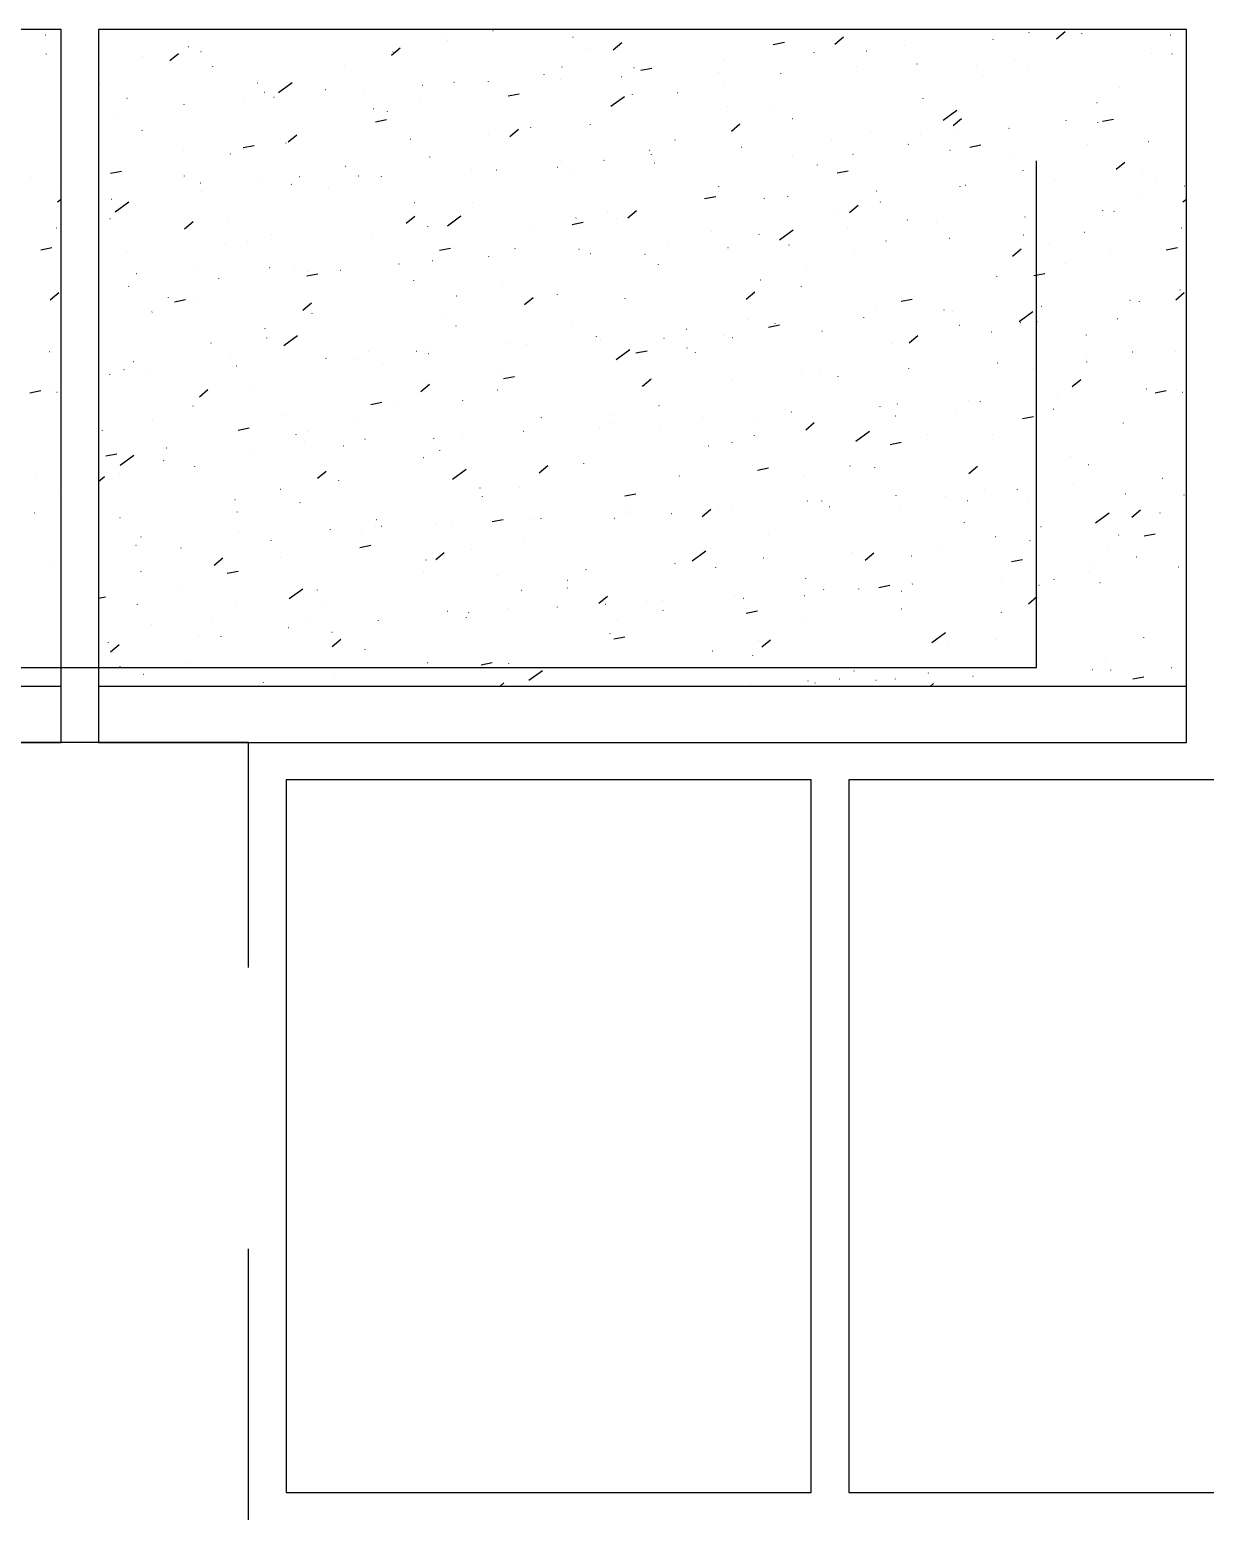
# Model space of a CAD drawing. Extents: x 0 to 119, y 0 to 84.
# Drawn here: x 70.618 to 71.872, y 71.152 to 72.732 of the extents above; entities that cross this region are included whole.
import ezdxf

# ---------------------------------------------------------------- set-up
doc = ezdxf.new("R2010")
doc.units = 0
doc.header["$MEASUREMENT"] = 0
doc.linetypes.add('ESTILO_TQS_0001', pattern=[1, 0.7, -0.3])
for name, color, linetype in [('1', 3, 'CONTINUOUS'), ('4', 5, 'CONTINUOUS'), ('9', 8, 'CONTINUOUS')]:
    doc.layers.add(name, color=color, linetype=linetype)

msp = doc.modelspace()

# ---------------------------------------------------------------- linework, layer by layer
at = {"layer": '1', "color": 3, "linetype": 'ESTILO_TQS_0001'}
msp.add_lwpolyline([(67.89179, 68.732318), (70.85179, 68.732318), (70.85179, 71.972318), (67.89179, 71.972318), (67.89179, 68.732318)], dxfattribs=at)
at = {"layer": '4', "color": 5, "linetype": 'Continuous'}
for p, q in [((71.69197, 72.052318), (71.69197, 72.592318)), ((67.25197, 72.052318), (71.69197, 72.052318))]:
    msp.add_line(p, q, dxfattribs=at)
at = {"layer": '9', "color": 8, "linetype": 'Continuous'}
for p, q in [((71.112296, 72.731258), (71.112492, 72.731301)), ((71.684091, 72.729372), (71.684117, 72.72957)), ((71.713211, 72.722564), (71.722404, 72.730278)), ((71.740086, 72.728001), (71.740207, 72.72816)), ((70.634968, 72.726889), (70.635163, 72.726932)), ((70.69197, 72.726929), (70.69197, 72.726929)), ((70.78777, 72.714172), (70.787965, 72.714215)), ((71.004285, 72.705141), (71.013478, 72.712854)), ((71.062197, 72.725593), (71.062223, 72.725791)), ((71.063482, 72.720436), (71.063677, 72.720479)), ((71.197672, 72.724246), (71.197793, 72.724405)), ((71.215764, 72.712052), (71.21579, 72.712251)), ((71.240594, 72.710949), (71.249786, 72.718662)), ((71.411324, 72.71655), (71.423104, 72.71884)), ((71.47581, 72.720643), (71.475836, 72.720841)), ((71.476903, 72.716756), (71.486095, 72.72447)), ((71.550844, 72.715754), (71.550965, 72.715912)), ((71.645465, 72.721877), (71.645586, 72.722036)), ((71.834968, 72.726889), (71.835163, 72.726932)), ((70.636399, 72.706274), (70.636425, 72.706472)), ((70.738955, 72.70335), (70.73915, 72.703394)), ((70.767976, 72.699333), (70.777169, 72.707046)), ((70.801089, 72.708932), (70.801115, 72.70913)), ((71.005714, 72.70846), (71.005836, 72.708619)), ((71.358886, 72.699968), (71.359008, 72.700126)), ((71.454713, 72.707662), (71.454834, 72.707821)), ((71.510441, 72.709803), (71.510637, 72.709847)), ((71.564501, 72.696002), (71.564701, 72.696011)), ((71.668002, 72.700521), (71.668202, 72.70053)), ((71.814862, 72.706934), (71.815062, 72.706942)), ((71.836399, 72.706274), (71.836425, 72.706472)), ((70.69197, 72.692934), (70.69197, 72.692934)), ((70.69197, 72.692934), (70.69197, 72.692934)), ((70.69197, 72.692934), (70.69197, 72.692934)), ((70.813757, 72.692674), (70.813879, 72.692833)), ((70.954459, 72.693904), (70.954486, 72.694103)), ((71.166929, 72.684182), (71.167051, 72.68434)), ((71.185915, 72.692718), (71.18611, 72.692761)), ((71.249201, 72.682236), (71.249401, 72.682245)), ((71.262756, 72.691876), (71.262877, 72.692035)), ((71.26997, 72.689074), (71.281749, 72.691363)), ((71.352703, 72.686755), (71.352903, 72.686764)), ((71.419367, 72.685248), (71.419393, 72.685446)), ((71.499563, 72.693167), (71.499763, 72.693176)), ((71.627648, 72.693976), (71.627674, 72.694174)), ((71.633851, 72.682302), (71.634046, 72.682346)), ((71.682666, 72.693124), (71.682861, 72.693168)), ((70.69197, 72.666753), (70.69197, 72.666753)), ((70.692881, 72.673674), (70.692907, 72.673872)), ((70.861388, 72.675633), (70.861583, 72.675676)), ((70.868964, 72.665635), (70.869163, 72.665643)), ((70.883848, 72.665442), (70.898377, 72.676069)), ((70.933902, 72.66847), (70.934101, 72.668479)), ((70.974972, 72.668396), (70.975094, 72.668554)), ((71.037403, 72.672989), (71.037603, 72.672998)), ((71.070798, 72.67609), (71.07092, 72.676249)), ((71.107556, 72.676795), (71.107582, 72.676993)), ((71.184263, 72.679401), (71.184463, 72.67941)), ((71.309324, 72.665217), (71.30952, 72.66526)), ((71.358139, 72.676039), (71.358335, 72.676082)), ((71.779956, 72.670878), (71.779982, 72.671077)), ((70.69197, 72.657907), (70.69197, 72.657907)), ((70.69197, 72.657907), (70.69197, 72.657907)), ((70.69197, 72.651147), (70.69197, 72.651147)), ((70.69197, 72.651147), (70.69197, 72.651147)), ((70.722103, 72.659223), (70.722303, 72.659231)), ((70.783015, 72.65261), (70.783136, 72.652768)), ((70.846447, 72.660134), (70.846474, 72.660332)), ((70.878841, 72.660304), (70.878963, 72.660463)), ((71.033613, 72.658953), (71.033808, 72.658997)), ((71.128615, 72.661597), (71.140395, 72.663887)), ((71.238106, 72.650545), (71.252634, 72.661172)), ((71.261122, 72.663254), (71.261148, 72.663453)), ((71.362924, 72.649852), (71.36295, 72.65005)), ((71.571205, 72.658581), (71.571231, 72.658779)), ((71.756284, 72.654585), (71.75648, 72.654628)), ((70.651772, 72.639176), (70.651893, 72.639334)), ((70.69197, 72.638073), (70.69197, 72.638073)), ((70.69197, 72.635556), (70.69197, 72.635556)), ((70.709086, 72.641868), (70.709281, 72.641911)), ((70.984798, 72.648131), (70.984993, 72.648175)), ((70.987261, 72.634121), (70.999041, 72.63641)), ((70.999818, 72.645106), (70.999844, 72.645305)), ((71.408203, 72.64705), (71.408325, 72.647209)), ((71.431758, 72.637499), (71.431953, 72.637543)), ((71.592363, 72.635648), (71.606891, 72.646275)), ((71.602901, 72.630003), (71.612094, 72.637716)), ((71.723513, 72.635483), (71.723539, 72.635681)), ((71.757151, 72.633052), (71.757272, 72.633211)), ((71.762174, 72.634541), (71.773954, 72.636831)), ((71.851772, 72.639176), (71.851893, 72.639334)), ((70.73824, 72.624876), (70.738266, 72.625074)), ((70.893975, 72.612579), (70.903167, 72.620293)), ((71.107231, 72.620414), (71.107426, 72.620457)), ((71.130283, 72.618387), (71.139476, 72.626101)), ((71.152915, 72.627997), (71.152941, 72.628195)), ((71.216246, 72.631264), (71.216368, 72.631423)), ((71.366592, 72.624195), (71.375785, 72.631908)), ((71.514762, 72.623185), (71.514788, 72.623383)), ((71.567908, 72.620804), (71.56803, 72.620963)), ((71.603982, 72.62082), (71.604178, 72.620863)), ((71.662529, 72.626928), (71.662651, 72.627087)), ((70.782705, 72.603328), (70.7829, 72.603372)), ((70.845907, 72.606644), (70.857686, 72.608934)), ((70.891806, 72.611336), (70.891832, 72.611534)), ((71.024289, 72.615478), (71.024411, 72.615637)), ((71.279456, 72.603735), (71.279651, 72.603778)), ((71.306481, 72.614457), (71.306507, 72.614655)), ((71.377461, 72.606986), (71.377583, 72.607144)), ((71.473287, 72.61468), (71.473409, 72.614839)), ((71.555167, 72.609998), (71.555363, 72.610041)), ((71.599684, 72.60389), (71.599884, 72.603898)), ((71.62082, 72.607065), (71.6326, 72.609355)), ((71.746544, 72.610302), (71.746744, 72.61031)), ((71.811483, 72.613137), (71.811682, 72.613146)), ((70.832332, 72.599692), (70.832453, 72.599851)), ((70.954929, 72.586649), (70.955124, 72.586693)), ((71.045177, 72.596308), (71.045203, 72.596507)), ((71.180883, 72.585604), (71.181083, 72.585613)), ((71.185504, 72.5912), (71.185625, 72.591358)), ((71.230641, 72.592913), (71.230836, 72.592956)), ((71.28133, 72.598894), (71.281452, 72.599053)), ((71.284385, 72.590123), (71.284585, 72.590132)), ((71.431245, 72.596535), (71.431445, 72.596544)), ((71.458319, 72.58779), (71.458345, 72.587988)), ((71.496183, 72.599371), (71.496383, 72.599379)), ((71.66707, 72.600087), (71.667096, 72.600286)), ((71.776768, 72.583415), (71.78596, 72.591129)), ((70.619104, 72.574907), (70.61913, 72.575106)), ((70.69197, 72.583213), (70.69197, 72.583213)), ((70.69197, 72.583213), (70.69197, 72.583213)), ((70.69197, 72.576722), (70.69197, 72.576722)), ((70.704552, 72.579168), (70.716332, 72.581457)), ((70.783598, 72.576078), (70.783624, 72.576276)), ((70.865584, 72.571838), (70.865783, 72.571847)), ((70.906114, 72.575827), (70.906309, 72.575871)), ((70.969085, 72.576357), (70.969285, 72.576366)), ((70.993546, 72.575414), (70.993668, 72.575573)), ((71.089373, 72.583108), (71.089495, 72.583267)), ((71.115945, 72.582769), (71.116145, 72.582778)), ((71.198273, 72.579199), (71.198299, 72.579397)), ((71.479466, 72.579589), (71.491245, 72.581878)), ((71.677601, 72.582281), (71.677796, 72.582324)), ((71.710641, 72.57244), (71.710763, 72.572598)), ((71.805262, 72.578563), (71.805384, 72.578722)), ((71.819104, 72.574907), (71.81913, 72.575106)), ((70.649825, 72.565601), (70.650021, 72.565645)), ((70.69197, 72.564258), (70.69197, 72.564258)), ((70.69197, 72.564258), (70.69197, 72.564258)), ((70.69197, 72.564258), (70.69197, 72.564258)), ((70.800646, 72.569003), (70.800845, 72.569011)), ((70.801589, 72.559628), (70.801711, 72.559787)), ((70.897416, 72.567323), (70.897537, 72.567481)), ((70.937165, 72.562538), (70.937191, 72.562736)), ((71.338111, 72.552112), (71.349891, 72.554402)), ((71.353074, 72.565195), (71.353269, 72.565238)), ((71.426778, 72.554068), (71.4269, 72.554227)), ((71.521399, 72.560192), (71.521521, 72.560351)), ((71.610627, 72.564692), (71.610654, 72.56489)), ((71.61602, 72.566316), (71.616142, 72.566475)), ((71.80101, 72.554779), (71.801206, 72.554823)), ((71.849825, 72.565601), (71.850021, 72.565645)), ((70.647934, 72.548566), (70.65197, 72.551518)), ((70.705458, 72.551537), (70.70558, 72.551695)), ((70.70951, 72.537919), (70.724038, 72.548546)), ((71.028548, 72.54811), (71.028743, 72.548153)), ((71.090535, 72.54751), (71.090561, 72.547709)), ((71.234821, 72.538282), (71.234942, 72.538441)), ((71.256282, 72.531634), (71.265474, 72.539347)), ((71.401876, 72.552394), (71.401902, 72.552592)), ((71.492591, 72.537441), (71.501783, 72.545155)), ((71.525299, 72.548516), (71.525494, 72.548559)), ((71.762661, 72.539512), (71.762688, 72.53971)), ((71.77452, 72.538499), (71.774641, 72.538658)), ((71.847934, 72.548566), (71.85197, 72.551518)), ((70.69197, 72.533958), (70.69197, 72.533958)), ((70.69197, 72.528353), (70.69197, 72.528353)), ((70.69197, 72.528353), (70.69197, 72.528353)), ((70.69197, 72.525089), (70.69197, 72.525089)), ((70.704021, 72.531024), (70.704216, 72.531068)), ((70.783664, 72.520018), (70.792857, 72.527731)), ((70.828957, 72.52728), (70.828983, 72.527478)), ((71.019973, 72.525826), (71.029166, 72.533539)), ((71.042864, 72.522496), (71.042985, 72.522655)), ((71.063767, 72.523022), (71.078295, 72.533649)), ((71.196757, 72.524636), (71.208537, 72.526925)), ((71.200772, 72.531431), (71.200967, 72.531474)), ((71.243632, 72.530401), (71.243658, 72.530599)), ((71.476484, 72.537694), (71.476679, 72.537737)), ((71.554185, 72.529296), (71.554211, 72.529494)), ((71.585278, 72.526252), (71.585399, 72.52641)), ((71.679899, 72.532375), (71.68002, 72.532534)), ((70.646666, 72.521024), (70.646866, 72.521033)), ((70.850906, 72.50671), (70.851028, 72.506869)), ((70.876245, 72.514345), (70.876441, 72.514388)), ((70.982523, 72.51374), (70.982549, 72.513938)), ((71.151957, 72.520609), (71.152152, 72.520652)), ((71.345433, 72.516998), (71.34546, 72.517197)), ((71.396035, 72.514004), (71.396157, 72.514163)), ((71.418024, 72.508126), (71.432552, 72.518752)), ((71.490657, 72.520128), (71.490778, 72.520286)), ((71.531366, 72.507258), (71.531566, 72.507266)), ((71.598917, 72.509976), (71.599112, 72.51002)), ((71.678226, 72.51367), (71.678426, 72.513678)), ((71.743165, 72.516505), (71.743364, 72.516514)), ((71.846666, 72.521024), (71.846866, 72.521033)), ((70.630316, 72.49758), (70.642096, 72.49987)), ((70.721219, 72.495592), (70.721245, 72.49579)), ((70.827431, 72.503523), (70.827626, 72.503566)), ((71.055403, 72.497159), (71.067182, 72.499449)), ((71.135894, 72.498712), (71.13592, 72.498911)), ((71.204078, 72.498218), (71.2042, 72.498377)), ((71.216067, 72.493491), (71.216267, 72.4935)), ((71.274391, 72.492891), (71.274586, 72.492934)), ((71.299905, 72.505913), (71.300026, 72.506071)), ((71.362927, 72.499903), (71.363127, 72.499912)), ((71.427865, 72.502739), (71.428065, 72.502747)), ((71.497742, 72.493901), (71.497768, 72.494099)), ((71.666457, 72.490854), (71.67565, 72.498567)), ((71.706219, 72.504116), (71.706245, 72.504315)), ((71.771142, 72.493297), (71.771337, 72.493341)), ((71.830316, 72.49758), (71.842096, 72.49987)), ((70.797266, 72.475206), (70.797465, 72.475215)), ((70.874316, 72.478482), (70.874342, 72.47868)), ((70.900767, 72.479725), (70.900967, 72.479734)), ((70.949864, 72.475806), (70.950059, 72.475849)), ((71.012121, 72.482432), (71.012243, 72.482591)), ((71.047627, 72.486137), (71.047827, 72.486146)), ((71.107947, 72.490127), (71.108069, 72.490285)), ((71.112565, 72.488972), (71.112765, 72.488981)), ((71.288991, 72.481603), (71.289017, 72.481801)), ((71.446615, 72.476212), (71.44681, 72.476255)), ((71.722327, 72.482475), (71.722522, 72.482519)), ((70.69197, 72.473492), (70.69197, 72.473492)), ((70.69197, 72.473492), (70.69197, 72.473492)), ((70.69197, 72.473492), (70.69197, 72.473492)), ((70.69197, 72.470609), (70.69197, 72.470609)), ((70.69197, 72.470609), (70.69197, 72.470609)), ((70.69197, 72.470609), (70.69197, 72.470609)), ((70.732328, 72.472371), (70.732527, 72.472379)), ((70.820164, 72.466646), (70.820286, 72.466805)), ((70.914048, 72.469683), (70.925828, 72.471972)), ((70.91599, 72.474341), (70.916112, 72.474499)), ((71.027882, 72.464942), (71.027908, 72.46514)), ((71.122088, 72.459126), (71.122284, 72.45917)), ((71.3978, 72.46539), (71.397995, 72.465433)), ((71.649776, 72.468721), (71.649802, 72.468919)), ((71.688962, 72.470103), (71.700741, 72.472393)), ((70.640324, 72.444266), (70.649517, 72.45198)), ((70.64476, 72.454758), (70.644955, 72.454801)), ((70.69197, 72.443077), (70.69197, 72.443077)), ((70.724033, 72.458555), (70.724155, 72.458713)), ((70.766578, 72.446794), (70.766604, 72.446992)), ((70.772694, 72.442206), (70.784474, 72.444496)), ((71.073274, 72.448304), (71.073469, 72.448348)), ((71.145971, 72.439072), (71.155164, 72.446786)), ((71.181253, 72.449914), (71.181279, 72.450113)), ((71.253395, 72.4453), (71.253517, 72.445459)), ((71.38228, 72.44488), (71.391473, 72.452593)), ((71.441299, 72.458505), (71.441325, 72.458703)), ((71.547607, 72.442627), (71.559387, 72.444917)), ((71.791585, 72.44355), (71.791706, 72.443708)), ((71.840324, 72.444266), (71.849517, 72.45198)), ((71.84476, 72.454758), (71.844955, 72.454801)), ((70.748747, 72.431219), (70.748942, 72.431262)), ((70.797562, 72.442041), (70.797757, 72.442084)), ((70.909663, 72.433264), (70.918855, 72.440978)), ((70.919674, 72.429684), (70.9197, 72.429882)), ((71.061438, 72.429514), (71.06156, 72.429673)), ((71.520234, 72.437672), (71.520429, 72.437716)), ((71.593333, 72.433325), (71.593359, 72.433524)), ((71.602342, 72.431302), (71.602464, 72.431461)), ((71.673596, 72.421043), (71.688124, 72.43167)), ((71.696964, 72.437426), (71.697085, 72.437585)), ((71.801614, 72.442054), (71.80164, 72.442252)), ((70.69197, 72.426515), (70.69197, 72.426515)), ((70.69197, 72.418632), (70.69197, 72.418632)), ((70.69197, 72.418632), (70.69197, 72.418632)), ((70.69197, 72.418632), (70.69197, 72.418632)), ((70.69197, 72.416769), (70.69197, 72.416769)), ((70.869481, 72.413728), (70.869603, 72.413887)), ((71.073241, 72.416144), (71.073267, 72.416342)), ((71.195707, 72.420587), (71.195902, 72.42063)), ((71.318479, 72.412931), (71.318601, 72.413089)), ((71.384856, 72.42311), (71.384882, 72.423308)), ((71.406253, 72.41515), (71.418033, 72.41744)), ((71.4131, 72.419054), (71.413222, 72.419213)), ((71.507721, 72.425178), (71.507843, 72.425337)), ((71.609908, 72.417038), (71.610108, 72.417046)), ((71.674847, 72.419873), (71.675046, 72.419882)), ((71.692458, 72.420993), (71.692653, 72.421036)), ((71.778348, 72.424392), (71.778548, 72.424401)), ((70.811936, 72.397996), (70.811962, 72.398194)), ((70.87118, 72.403501), (70.871376, 72.403545)), ((70.889428, 72.3955), (70.903957, 72.406126)), ((71.126522, 72.397145), (71.126644, 72.397303)), ((71.147749, 72.396859), (71.147949, 72.396868)), ((71.222653, 72.405236), (71.222775, 72.405395)), ((71.226611, 72.401116), (71.226637, 72.401315)), ((71.294609, 72.403271), (71.294809, 72.40328)), ((71.359547, 72.406107), (71.359747, 72.406115)), ((71.367931, 72.403908), (71.368127, 72.403951)), ((71.463048, 72.410626), (71.463248, 72.410634)), ((71.53689, 72.39793), (71.536916, 72.398128)), ((71.556147, 72.398292), (71.565339, 72.406006)), ((71.643643, 72.410171), (71.643838, 72.410214)), ((71.745171, 72.406658), (71.745197, 72.406857)), ((70.639696, 72.389061), (70.639818, 72.38922)), ((70.832449, 72.383093), (70.832649, 72.383102)), ((70.934565, 72.381359), (70.934687, 72.381517)), ((70.965033, 72.380886), (70.965059, 72.381085)), ((70.979309, 72.389505), (70.979509, 72.389514)), ((71.030696, 72.38945), (71.030817, 72.389609)), ((71.043405, 72.386822), (71.0436, 72.386866)), ((71.044247, 72.39234), (71.044447, 72.392349)), ((71.243686, 72.380603), (71.258214, 72.39123)), ((71.264899, 72.387674), (71.276678, 72.389964)), ((71.319117, 72.393086), (71.319312, 72.393129)), ((71.328413, 72.387714), (71.328439, 72.387912)), ((71.745075, 72.382938), (71.745197, 72.383096)), ((71.794327, 72.388716), (71.794522, 72.38876)), ((71.839696, 72.389061), (71.839818, 72.38922)), ((70.69197, 72.37696), (70.69197, 72.37696)), ((70.703924, 72.364225), (70.70395, 72.364423)), ((70.718878, 72.369737), (70.719073, 72.36978)), ((70.728948, 72.378574), (70.729148, 72.378583)), ((70.742608, 72.365573), (70.742729, 72.365731)), ((70.838738, 72.373664), (70.83886, 72.373823)), ((70.99459, 72.376), (70.994785, 72.376044)), ((71.118599, 72.367346), (71.118625, 72.367544)), ((71.44155, 72.365368), (71.441745, 72.365411)), ((71.461212, 72.364566), (71.461334, 72.364725)), ((71.555833, 72.37069), (71.555955, 72.370849)), ((71.650454, 72.376814), (71.650576, 72.376972)), ((71.688728, 72.371263), (71.688754, 72.371461)), ((71.745512, 72.377894), (71.745707, 72.377938)), ((70.641036, 72.348165), (70.641062, 72.348363)), ((70.69197, 72.363771), (70.69197, 72.363771)), ((70.799352, 72.340703), (70.808545, 72.348416)), ((70.857295, 72.349198), (70.857321, 72.349396)), ((71.035661, 72.346511), (71.044854, 72.354224)), ((71.117023, 72.348283), (71.117219, 72.348326)), ((71.123545, 72.360197), (71.135324, 72.362487)), ((71.27197, 72.352318), (71.281162, 72.360032)), ((71.27197, 72.352318), (71.271996, 72.352517)), ((71.27197, 72.352318), (71.272092, 72.352477)), ((71.366591, 72.358442), (71.366713, 72.358601)), ((71.480447, 72.362534), (71.480473, 72.362732)), ((71.730014, 72.351705), (71.739206, 72.359419)), ((71.808954, 72.348997), (71.809076, 72.349156)), ((71.841036, 72.348165), (71.841062, 72.348363)), ((70.618443, 72.345065), (70.630222, 72.347355)), ((70.64738, 72.345618), (70.647576, 72.345661)), ((70.98219, 72.332721), (70.99397, 72.335011)), ((71.080013, 72.336533), (71.080134, 72.336691)), ((71.543419, 72.333091), (71.543614, 72.333135)), ((71.619712, 72.336749), (71.619833, 72.336908)), ((71.632285, 72.335867), (71.632311, 72.336065)), ((71.714333, 72.342873), (71.714455, 72.343032)), ((71.818443, 72.345065), (71.830222, 72.347355)), ((71.84738, 72.345618), (71.847576, 72.345661)), ((70.792497, 72.331197), (70.792692, 72.331241)), ((70.888055, 72.320747), (70.888177, 72.320905)), ((71.010391, 72.332088), (71.010418, 72.332287)), ((71.163958, 72.318548), (71.163984, 72.318746)), ((71.240433, 72.320782), (71.240628, 72.320825)), ((71.289248, 72.331604), (71.289443, 72.331647)), ((71.335849, 72.318378), (71.33597, 72.318537)), ((71.424004, 72.327139), (71.42403, 72.327337)), ((71.43047, 72.324502), (71.430591, 72.32466)), ((71.525091, 72.330626), (71.525212, 72.330784)), ((71.54159, 72.320406), (71.54179, 72.320414)), ((71.606529, 72.323241), (71.606728, 72.32325)), ((71.677089, 72.317588), (71.688868, 72.319878)), ((71.71003, 72.32776), (71.71023, 72.327769)), ((70.69197, 72.308911), (70.69197, 72.308911)), ((70.69197, 72.308911), (70.69197, 72.308911)), ((70.696098, 72.304961), (70.69622, 72.305119)), ((70.749283, 72.315427), (70.749309, 72.315626)), ((70.840836, 72.305244), (70.852615, 72.307534)), ((70.915906, 72.303696), (70.916102, 72.303739)), ((70.964721, 72.314518), (70.964916, 72.314561)), ((71.145097, 72.304163), (71.145218, 72.304321)), ((71.226291, 72.306639), (71.226491, 72.306648)), ((71.241227, 72.312254), (71.241349, 72.312413)), ((71.291229, 72.309475), (71.291429, 72.309483)), ((71.39473, 72.313994), (71.39493, 72.314002)), ((71.445837, 72.305731), (71.455029, 72.313445)), ((71.499257, 72.293521), (71.513785, 72.304147)), ((71.645287, 72.300815), (71.645482, 72.300858)), ((71.784593, 72.312769), (71.784619, 72.312968)), ((70.69197, 72.29958), (70.69197, 72.29958)), ((70.69197, 72.29958), (70.69197, 72.29958)), ((70.69197, 72.29958), (70.69197, 72.29958)), ((70.764131, 72.286461), (70.764331, 72.28647)), ((70.902654, 72.3004), (70.90268, 72.300598)), ((70.910991, 72.292873), (70.911191, 72.292882)), ((70.953139, 72.288377), (70.953261, 72.288536)), ((70.975929, 72.295708), (70.976129, 72.295717)), ((71.04927, 72.296468), (71.049392, 72.296627)), ((71.079431, 72.300227), (71.079631, 72.300236)), ((71.342302, 72.288505), (71.342497, 72.288548)), ((71.367561, 72.291743), (71.367587, 72.291941)), ((71.391116, 72.299327), (71.391312, 72.29937)), ((71.535734, 72.290112), (71.547514, 72.292402)), ((71.575842, 72.300472), (71.575868, 72.30067)), ((70.69197, 72.28331), (70.69197, 72.28331)), ((70.69197, 72.28331), (70.69197, 72.28331)), ((70.69197, 72.276308), (70.69197, 72.276308)), ((70.69197, 72.273422), (70.69197, 72.273422)), ((70.69197, 72.273422), (70.69197, 72.273422)), ((70.699482, 72.277768), (70.711261, 72.280058)), ((70.71509, 72.267977), (70.729618, 72.278604)), ((70.761182, 72.272591), (70.761304, 72.27275)), ((70.857313, 72.280682), (70.857435, 72.280841)), ((71.03834, 72.275979), (71.038535, 72.276022)), ((71.05575, 72.28329), (71.055776, 72.283489)), ((71.209317, 72.26975), (71.209343, 72.269948)), ((71.72815, 72.277374), (71.728176, 72.277572)), ((70.626019, 72.254048), (70.62614, 72.254206)), ((70.69197, 72.250598), (70.698234, 72.255855)), ((70.69197, 72.254051), (70.69197, 72.254051)), ((70.69197, 72.254051), (70.69197, 72.254051)), ((70.713813, 72.258893), (70.714008, 72.258936)), ((70.794642, 72.266629), (70.794668, 72.266828)), ((70.925351, 72.253949), (70.934543, 72.261663)), ((71.069347, 72.25308), (71.083875, 72.263707)), ((71.161659, 72.259757), (71.170852, 72.267471)), ((71.311118, 72.256348), (71.311144, 72.256546)), ((71.39438, 72.262635), (71.40616, 72.264925)), ((71.44417, 72.256228), (71.444365, 72.256271)), ((71.492985, 72.26705), (71.49318, 72.267093)), ((71.519399, 72.265076), (71.519425, 72.265274)), ((71.619703, 72.259144), (71.628896, 72.266857)), ((71.747156, 72.268538), (71.747351, 72.268581)), ((71.826019, 72.254048), (71.82614, 72.254206)), ((70.69197, 72.251065), (70.69197, 72.251065)), ((70.886037, 72.242214), (70.886233, 72.242257)), ((70.948012, 72.251602), (70.948038, 72.2518)), ((71.098587, 72.243551), (71.098709, 72.243709)), ((71.140208, 72.243702), (71.140404, 72.243745)), ((71.636777, 72.2418), (71.636898, 72.241959)), ((71.671707, 72.241978), (71.671734, 72.242177)), ((71.731398, 72.247924), (71.731519, 72.248082)), ((70.649024, 72.236261), (70.64922, 72.236305)), ((70.837223, 72.231392), (70.837418, 72.231435)), ((70.90663, 72.227765), (70.906752, 72.227923)), ((71.101109, 72.234492), (71.101135, 72.234691)), ((71.253026, 72.235159), (71.264805, 72.237449)), ((71.352913, 72.223429), (71.353035, 72.223587)), ((71.447534, 72.229552), (71.447656, 72.229711)), ((71.462956, 72.229681), (71.462982, 72.229879)), ((71.47121, 72.223684), (71.47141, 72.223692)), ((71.542156, 72.235676), (71.542277, 72.235835)), ((71.546039, 72.223952), (71.546234, 72.223995)), ((71.594854, 72.234773), (71.595049, 72.234817)), ((71.61807, 72.230096), (71.61827, 72.230104)), ((71.683009, 72.232931), (71.683208, 72.23294)), ((71.78651, 72.23745), (71.78671, 72.237459)), ((71.849024, 72.236261), (71.84922, 72.236305)), ((70.623741, 72.216798), (70.623768, 72.216997)), ((70.714673, 72.211979), (70.714795, 72.212137)), ((70.84, 72.217831), (70.840026, 72.21803)), ((70.987906, 72.209937), (70.988101, 72.209981)), ((71.111671, 72.207682), (71.123451, 72.209972)), ((71.155911, 72.209917), (71.156111, 72.209926)), ((71.163671, 72.211181), (71.163793, 72.21134)), ((71.242077, 72.211425), (71.242272, 72.211468)), ((71.254675, 72.220952), (71.254701, 72.22115)), ((71.258292, 72.217305), (71.258414, 72.217463)), ((71.302771, 72.216329), (71.302971, 72.216338)), ((71.335526, 72.21317), (71.344719, 72.220883)), ((71.367709, 72.219165), (71.367909, 72.219173)), ((71.615265, 72.206583), (71.615291, 72.206781)), ((71.754828, 72.206438), (71.769356, 72.217065)), ((71.79357, 72.212556), (71.802762, 72.22027)), ((71.823741, 72.216798), (71.823768, 72.216997)), ((70.69197, 72.19919), (70.69197, 72.19919)), ((70.69197, 72.19919), (70.69197, 72.19919)), ((70.69197, 72.19919), (70.69197, 72.19919)), ((70.73711, 72.191632), (70.73731, 72.191641)), ((70.840611, 72.196151), (70.840811, 72.19616)), ((70.939091, 72.199115), (70.939287, 72.199159)), ((70.971714, 72.195395), (70.971836, 72.195554)), ((70.987471, 72.202563), (70.987671, 72.202572)), ((70.993371, 72.202804), (70.993397, 72.203002)), ((71.052409, 72.205398), (71.052609, 72.205407)), ((71.067845, 72.203486), (71.067967, 72.203645)), ((71.406513, 72.194285), (71.40654, 72.194483)), ((71.647908, 72.191675), (71.648103, 72.191718)), ((71.696722, 72.202497), (71.696918, 72.20254)), ((71.779509, 72.193435), (71.779631, 72.193594)), ((71.80657, 72.19255), (71.818349, 72.19484)), ((70.69197, 72.189661), (70.69197, 72.189661)), ((70.69197, 72.182392), (70.69197, 72.182392)), ((70.69197, 72.182392), (70.69197, 72.182392)), ((70.69197, 72.182392), (70.69197, 72.182392)), ((70.731792, 72.182574), (70.731819, 72.182772)), ((70.779757, 72.179609), (70.779879, 72.179768)), ((70.875888, 72.1877), (70.876009, 72.187859)), ((70.970317, 72.180206), (70.982097, 72.182496)), ((71.051349, 72.167196), (71.060542, 72.174909)), ((71.089775, 72.177661), (71.08997, 72.177704)), ((71.146467, 72.185694), (71.146493, 72.185893)), ((71.324918, 72.165998), (71.339447, 72.176625)), ((71.343946, 72.179148), (71.344141, 72.179192)), ((71.495646, 72.175064), (71.495768, 72.175223)), ((71.590267, 72.181188), (71.590389, 72.181346)), ((71.684888, 72.187312), (71.68501, 72.18747)), ((71.767299, 72.181403), (71.767325, 72.181601)), ((70.643388, 72.159495), (70.64351, 72.159654)), ((70.81504, 72.161388), (70.824233, 72.169101)), ((70.885359, 72.169033), (70.885385, 72.169232)), ((71.04096, 72.166839), (71.041155, 72.166882)), ((71.306404, 72.162816), (71.306526, 72.162975)), ((71.350071, 72.15889), (71.350097, 72.159088)), ((71.401025, 72.16894), (71.401147, 72.169099)), ((71.509393, 72.166582), (71.518585, 72.174296)), ((71.558822, 72.171187), (71.558848, 72.171386)), ((71.665215, 72.165073), (71.676995, 72.167363)), ((71.749776, 72.159398), (71.749971, 72.159441)), ((71.798591, 72.17022), (71.798786, 72.170263)), ((71.843388, 72.159495), (71.84351, 72.159654)), ((70.69197, 72.14433), (70.69197, 72.14433)), ((70.69197, 72.14433), (70.69197, 72.14433)), ((70.736998, 72.154312), (70.737193, 72.154356)), ((70.828963, 72.152729), (70.840742, 72.155019)), ((71.03873, 72.154006), (71.038756, 72.154204)), ((71.117162, 72.150569), (71.117284, 72.150727)), ((71.191643, 72.145384), (71.191839, 72.145427)), ((71.211783, 72.156693), (71.211905, 72.156851)), ((71.445814, 72.146872), (71.44601, 72.146915)), ((71.654146, 72.147247), (71.654268, 72.147406)), ((71.710856, 72.146007), (71.710882, 72.146206)), ((71.748767, 72.153371), (71.748889, 72.15353)), ((70.651645, 72.127121), (70.65184, 72.127165)), ((70.69197, 72.126101), (70.699388, 72.127543)), ((70.777151, 72.133776), (70.777177, 72.133974)), ((70.895008, 72.125557), (70.909537, 72.136184)), ((70.925205, 72.134783), (70.925326, 72.134941)), ((71.142829, 72.134562), (71.143024, 72.134605)), ((71.191826, 72.136896), (71.191852, 72.137095)), ((71.225216, 72.120608), (71.234408, 72.128322)), ((71.370283, 72.128876), (71.370404, 72.129034)), ((71.444189, 72.128855), (71.444389, 72.128863)), ((71.464904, 72.135), (71.465025, 72.135158)), ((71.502379, 72.135792), (71.502405, 72.13599)), ((71.523861, 72.137597), (71.535641, 72.139887)), ((71.54769, 72.133374), (71.54789, 72.133382)), ((71.559525, 72.141123), (71.559646, 72.141282)), ((71.683259, 72.119995), (71.692452, 72.127708)), ((71.694551, 72.139786), (71.69475, 72.139795)), ((71.759489, 72.142621), (71.759688, 72.14263)), ((71.851645, 72.127121), (71.85184, 72.127165)), ((70.733247, 72.118997), (70.733369, 72.119155)), ((70.838867, 72.122036), (70.839062, 72.122079)), ((70.930718, 72.120235), (70.930744, 72.120434)), ((71.063951, 72.112253), (71.064151, 72.112262)), ((71.128889, 72.115088), (71.129089, 72.115097)), ((71.18104, 72.116628), (71.181162, 72.116787)), ((71.232391, 72.119607), (71.232591, 72.119616)), ((71.275662, 72.122752), (71.275783, 72.122911)), ((71.293512, 72.113107), (71.293707, 72.113151)), ((71.293628, 72.123494), (71.293654, 72.123692)), ((71.379251, 72.12602), (71.379451, 72.126028)), ((71.382507, 72.11012), (71.394286, 72.11241)), ((71.547683, 72.114595), (71.547878, 72.114638)), ((70.69197, 72.096012), (70.69197, 72.096012)), ((70.69197, 72.096012), (70.69197, 72.096012)), ((70.69197, 72.096012), (70.69197, 72.096012)), ((70.748652, 72.098487), (70.748851, 72.098496)), ((70.81359, 72.101322), (70.81379, 72.101331)), ((70.917091, 72.105841), (70.917291, 72.10585)), ((70.990289, 72.102413), (70.99041, 72.102572)), ((71.084088, 72.105208), (71.084114, 72.105406)), ((71.086419, 72.110504), (71.086541, 72.110663)), ((71.244697, 72.102285), (71.244893, 72.102329)), ((71.445936, 72.100396), (71.445962, 72.100594)), ((71.654413, 72.110612), (71.654439, 72.11081)), ((70.69197, 72.089469), (70.69197, 72.089469)), ((70.69197, 72.089469), (70.69197, 72.089469)), ((70.798331, 72.086627), (70.798453, 72.086786)), ((70.82251, 72.084978), (70.822536, 72.085176)), ((70.894462, 72.094718), (70.894584, 72.094877)), ((70.940735, 72.089759), (70.940931, 72.089802)), ((70.941039, 72.074634), (70.950231, 72.082348)), ((71.237185, 72.088098), (71.237211, 72.088297)), ((71.241153, 72.082644), (71.252932, 72.084934)), ((71.395381, 72.080831), (71.395576, 72.080874)), ((71.399082, 72.074021), (71.408275, 72.081734)), ((71.58049, 72.078916), (71.595018, 72.089542)), ((71.649552, 72.082318), (71.649747, 72.082362)), ((71.806251, 72.083945), (71.806277, 72.084143)), ((70.69197, 72.065203), (70.69197, 72.065203)), ((70.69197, 72.065203), (70.69197, 72.065203)), ((70.702505, 72.078932), (70.702627, 72.079091)), ((70.70473, 72.068826), (70.713922, 72.07654)), ((70.976076, 72.071437), (70.976102, 72.071636)), ((71.346566, 72.070009), (71.346761, 72.070052)), ((71.389493, 72.065001), (71.389519, 72.065199)), ((71.59797, 72.075216), (71.597996, 72.075415)), ((70.635969, 72.052311), (70.636169, 72.05232)), ((70.69197, 72.05812), (70.69197, 72.05812)), ((70.714772, 72.053289), (70.714798, 72.053487)), ((70.788433, 72.055994), (70.788628, 72.056038)), ((71.042604, 72.057482), (71.042799, 72.057526)), ((71.099798, 72.055167), (71.111578, 72.057457)), ((71.129447, 72.05641), (71.129473, 72.056608)), ((71.15058, 72.038475), (71.165108, 72.049102)), ((71.497249, 72.048554), (71.497445, 72.048597)), ((71.671211, 72.052298), (71.671332, 72.052457)), ((71.749808, 72.048549), (71.749834, 72.048748)), ((71.75142, 72.050042), (71.751615, 72.050085)), ((71.765832, 72.058422), (71.765953, 72.05858)), ((71.771031, 72.049476), (71.77123, 72.049485)), ((71.835969, 72.052311), (71.836169, 72.05232)), ((69.49197, 72.032318), (70.65197, 72.032318)), ((70.635724, 72.032318), (70.635724, 72.032318)), ((70.651237, 72.032318), (70.651237, 72.032318)), ((70.69197, 72.034609), (70.69197, 72.034609)), ((70.69197, 72.034609), (70.69197, 72.034609)), ((70.69197, 72.034609), (70.69197, 72.034609)), ((70.69197, 72.032318), (71.85197, 72.032318)), ((70.712011, 72.032318), (70.712011, 72.032318)), ((70.712011, 72.032318), (70.712011, 72.032318)), ((70.712011, 72.032318), (70.712011, 72.032318)), ((70.739618, 72.045172), (70.739814, 72.045216)), ((70.756659, 72.032318), (70.756659, 72.032318)), ((70.763794, 72.032318), (70.763794, 72.032318)), ((70.76754, 72.032318), (70.76754, 72.032318)), ((70.815577, 72.032318), (70.815577, 72.032318)), ((70.846581, 72.032318), (70.846581, 72.032318)), ((70.846581, 72.032318), (70.846581, 72.032318)), ((70.86736, 72.032318), (70.86736, 72.032318)), ((70.867868, 72.03618), (70.867894, 72.036378)), ((70.890609, 72.032318), (70.890609, 72.032318)), ((70.919143, 72.032318), (70.919143, 72.032318)), ((70.919143, 72.032318), (70.919143, 72.032318)), ((70.929098, 72.032318), (70.929098, 72.032318)), ((70.929098, 72.032318), (70.929098, 72.032318)), ((70.936503, 72.032318), (70.936503, 72.032318)), ((70.936503, 72.032318), (70.936503, 72.032318)), ((70.936503, 72.032318), (70.936503, 72.032318)), ((70.943779, 72.041801), (70.943901, 72.04196)), ((70.970926, 72.032318), (70.970926, 72.032318)), ((70.970926, 72.032318), (70.970926, 72.032318)), ((70.982251, 72.032318), (70.982251, 72.032318)), ((71.022709, 72.032318), (71.022709, 72.032318)), ((71.022709, 72.032318), (71.022709, 72.032318)), ((71.022709, 72.032318), (71.022709, 72.032318)), ((71.026425, 72.032318), (71.026425, 72.032318)), ((71.026425, 72.032318), (71.026425, 72.032318)), ((71.074492, 72.032318), (71.074492, 72.032318)), ((71.074492, 72.032318), (71.074492, 72.032318)), ((71.074492, 72.032318), (71.074492, 72.032318)), ((71.116347, 72.032318), (71.116347, 72.032318)), ((71.116347, 72.032318), (71.116347, 72.032318)), ((71.119996, 72.032318), (71.124098, 72.03576)), ((71.126275, 72.032318), (71.126275, 72.032318)), ((71.126275, 72.032318), (71.126275, 72.032318)), ((71.126275, 72.032318), (71.126275, 72.032318)), ((71.142163, 72.032318), (71.142163, 72.032318)), ((71.176557, 72.032318), (71.176557, 72.032318)), ((71.176557, 72.032318), (71.176557, 72.032318)), ((71.176557, 72.032318), (71.176557, 72.032318)), ((71.178058, 72.032318), (71.178058, 72.032318)), ((71.206269, 72.032318), (71.206269, 72.032318)), ((71.206269, 72.032318), (71.206269, 72.032318)), ((71.229841, 72.032318), (71.229841, 72.032318)), ((71.281624, 72.032318), (71.281624, 72.032318)), ((71.296192, 72.032318), (71.296192, 72.032318)), ((71.296192, 72.032318), (71.296192, 72.032318)), ((71.333407, 72.032318), (71.333407, 72.032318)), ((71.349384, 72.032318), (71.349384, 72.032318)), ((71.378063, 72.032318), (71.378063, 72.032318)), ((71.378063, 72.032318), (71.378063, 72.032318)), ((71.378063, 72.032318), (71.378063, 72.032318)), ((71.38519, 72.032318), (71.38519, 72.032318)), ((71.38519, 72.032318), (71.38519, 72.032318)), ((71.38519, 72.032318), (71.38519, 72.032318)), ((71.386114, 72.032318), (71.386114, 72.032318)), ((71.387347, 72.033926), (71.387469, 72.034085)), ((71.424016, 72.032318), (71.424016, 72.032318)), ((71.424016, 72.032318), (71.424016, 72.032318)), ((71.424016, 72.032318), (71.424016, 72.032318)), ((71.436973, 72.032318), (71.436973, 72.032318)), ((71.436973, 72.032318), (71.436973, 72.032318)), ((71.436973, 72.032318), (71.436973, 72.032318)), ((71.448435, 72.037732), (71.44863, 72.037775)), ((71.455731, 72.03571), (71.455931, 72.035718)), ((71.476036, 72.032318), (71.476036, 72.032318)), ((71.481969, 72.04005), (71.48209, 72.040209)), ((71.488756, 72.032318), (71.488756, 72.032318)), ((71.488756, 72.032318), (71.488756, 72.032318)), ((71.488756, 72.032318), (71.488756, 72.032318)), ((71.516786, 72.032318), (71.516786, 72.032318)), ((71.520669, 72.038545), (71.520869, 72.038554)), ((71.540539, 72.032318), (71.540539, 72.032318)), ((71.540539, 72.032318), (71.540539, 72.032318)), ((71.541527, 72.039821), (71.541553, 72.040019)), ((71.565958, 72.032318), (71.565958, 72.032318)), ((71.57659, 72.046174), (71.576711, 72.046333)), ((71.578771, 72.032318), (71.582142, 72.035147)), ((71.592322, 72.032318), (71.592322, 72.032318)), ((71.592322, 72.032318), (71.592322, 72.032318)), ((71.62417, 72.043064), (71.62437, 72.043073)), ((71.644105, 72.032318), (71.644105, 72.032318)), ((71.644105, 72.032318), (71.644105, 72.032318)), ((71.65588, 72.032318), (71.65588, 72.032318)), ((71.671476, 72.032318), (71.671476, 72.032318)), ((71.671476, 72.032318), (71.671476, 72.032318)), ((71.695888, 72.032318), (71.695888, 72.032318)), ((71.695888, 72.032318), (71.695888, 72.032318)), ((71.745802, 72.032318), (71.745802, 72.032318)), ((71.747671, 72.032318), (71.747671, 72.032318)), ((71.755, 72.032318), (71.755, 72.032318)), ((71.794697, 72.040035), (71.806476, 72.042325)), ((71.799454, 72.032318), (71.799454, 72.032318)), ((71.808158, 72.032318), (71.808158, 72.032318)), ((71.835724, 72.032318), (71.835724, 72.032318)), ((71.851237, 72.032318), (71.851237, 72.032318))]:
    msp.add_line(p, q, dxfattribs=at)
for points in [[(69.49197, 71.972318), (70.65197, 71.972318), (70.65197, 72.732318), (69.49197, 72.732318), (69.49197, 71.972318)], [(70.69197, 71.972318), (71.85197, 71.972318), (71.85197, 72.732318), (70.69197, 72.732318), (70.69197, 71.972318)], [(70.89179, 71.172318), (71.45179, 71.172318), (71.45179, 71.932318), (70.89179, 71.932318), (70.89179, 71.172318)], [(71.49179, 71.172318), (72.65179, 71.172318), (72.65179, 71.932318), (71.49179, 71.932318), (71.49179, 71.172318)]]:
    msp.add_lwpolyline(points, dxfattribs=at)

doc.saveas('drawing.dxf')
